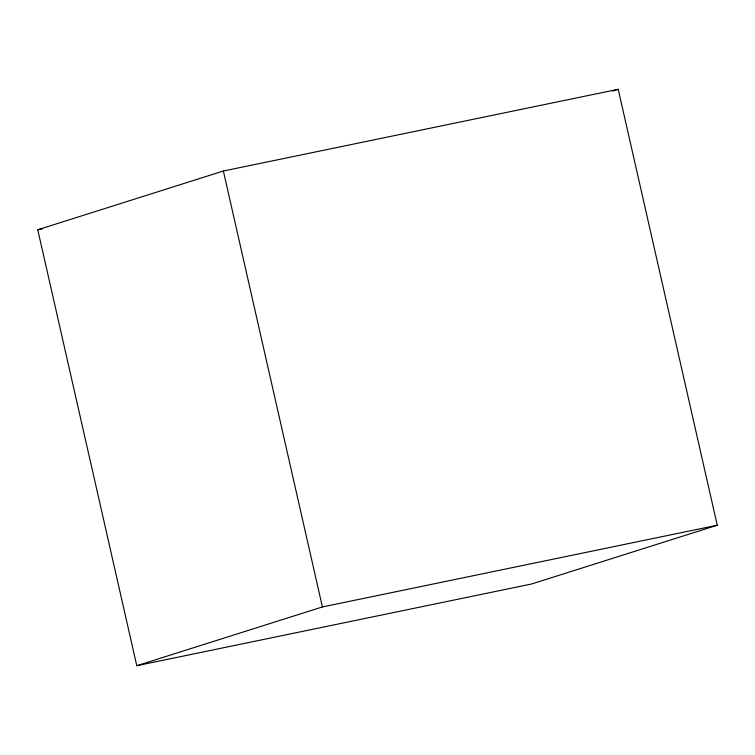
<?xml version="1.0" encoding="UTF-8"?>
<svg xmlns="http://www.w3.org/2000/svg" width="755" height="755" viewBox="0 0 755 755"><rect width="100%" height="100%" fill="white"/><g stroke="black" fill="none" stroke-linecap="round" stroke-linejoin="round"><path stroke-width="1.13" d="M37.75 229.775L223.367 171.017L618.213 89.298L717.25 525.225L531.633 583.983L136.787 665.702L37.75 229.775L42.365 228.822M612.616 91.062L618.213 89.298M136.787 665.702L322.404 606.944L717.25 525.225M223.367 171.017L322.404 606.944"/></g></svg>
